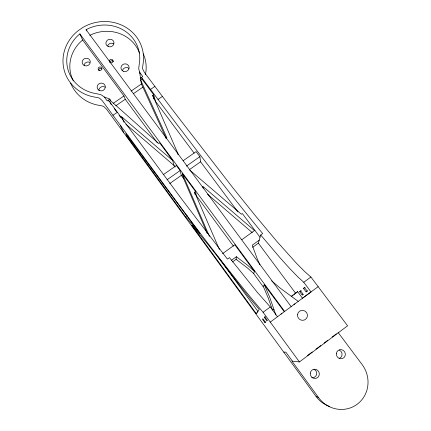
<?xml version="1.0" encoding="UTF-8"?>
<svg xmlns="http://www.w3.org/2000/svg" width="431" height="431" viewBox="0 0 431 431"><rect width="100%" height="100%" fill="white"/><g stroke="black" fill="none" stroke-linecap="round" stroke-linejoin="round"><path stroke-width="0.65" d="M232.422 261.989L236.102 259.317L236.366 256.714L247.841 265.453L254.43 271.336L253.687 273.556L263.842 287.666L268.297 298.16L272.435 309.846M145.473 74.644L146.044 70.803A39.205 36.786 -16.6 0 0 144.256 56.224M252.598 247.346L258.347 243.176L260.685 234.992L262.705 233.532L261.612 232.228C220.128 181.774 180.632 129.731 141.546 77.413L142.101 79.223L153.668 94.723L155.537 101.36L194.101 153.102M263.228 286.507L264.241 284.638L284.223 311.721L284.627 311.424L79.875 33.904L78.027 35.466A36.689 34.329 -16.4 0 0 67.802 68.982A36.689 34.329 -16.4 0 0 93.123 93.031L100.078 94.437A10.538 9.956 -20.1 0 1 102.249 95.504L104.34 97.013L109.883 99.108L110.648 100.784L158.716 143.512L159.664 142.855L172.675 160.494L174.081 165.536L175.158 167.002M256.251 313.606L259.284 309.469C235.865 282.192 215.775 252.243 191.881 225.37L256.251 313.606L257.312 312.82M264.305 317.367L264.806 316.877L267.435 320.475L266.897 320.912L264.305 317.367L265.372 316.575M273.049 309.975L273.9 309.162L272.834 309.954M294.147 294.486L297.616 291.652L302.492 298.198L311.01 291.938L303.769 282.273L297.832 276.874L289.697 268.486L280.452 258.255L260.685 234.992M299.696 291.663L300.612 290.882L303.128 294.249L302.179 294.987L299.696 291.663L301.204 290.548M303.505 288.414L304.518 287.547L307.168 291.092L306.118 291.911L303.505 288.414L305.089 287.245M79.875 33.904L82.677 40.018L80.866 41.554A35.983 33.726 -16.5 0 0 73.345 80.931M264.893 322.56L265.372 322.167L262.878 318.751L262.425 319.188L264.893 322.56L265.911 321.812M307.432 355.564L312.265 351.938M316.02 349.121L320.847 345.5M324.069 343.081L327.824 340.264M332.118 337.042L336.412 333.826M299.426 361.938L347.591 325.804L310.891 277.014L304.846 271.713L296.598 263.422L277.063 241.651L254.985 215.258L231.98 186.661L171.673 108.709L144.444 72.5L142.666 68.938A6.616 6.233 -11.8 0 1 142.542 67.85L143.404 61.52A40.492 37.885 -16.4 0 0 124.834 26.717A40.492 37.885 -16.4 0 0 82.994 27.395L78.609 30.342A40.492 37.885 -16.4 0 0 63.686 68.098A40.492 37.885 -16.4 0 0 92.062 96.571L98.645 97.864A6.691 6.32 -20.1 0 1 99.685 98.333L102.233 100.622L112.949 115.287C162.207 181.521 209.741 249.231 263.088 312.276L299.426 361.938L291.959 361.119L318.601 397.624A28.446 27.304 62.1 0 0 357.369 404.106A28.446 27.304 62.1 0 0 362.148 364.594L338.082 332.425M306.118 291.911L307.707 290.742M302.179 294.987L303.187 294.244M270.269 322.086L318.143 286.658M263.088 312.276L270.307 306.953L277.499 316.737M303.769 282.273L310.891 277.014M291.254 296.35L297.616 291.652M291.566 296.388L293.118 295.246M293.91 304.555L294.982 303.763M280.985 314.118L281.852 313.482M231.495 260.243L236.366 256.714M259.214 240.142L252.237 245.201L257.183 258.654L259.931 264.849M222.579 253.638L234.836 244.776L254.43 271.336M241.764 239.765L254.85 230.305M185.529 216.658L199.936 233.537L125.728 133.567L127.102 136.568L185.529 216.658L187.097 215.538M195.092 194.64L194.613 192.204L195.566 191.531L182.318 173.574L183.482 178.294L207.236 233.403M169.792 183.509L181.327 175.369L180.11 170.574L176.365 165.499L163.381 174.636M189.662 169.491L200.577 161.787L199.876 156.647L196.121 151.61L183.218 160.682M167.109 179.732L180.11 170.574M186.424 166.124L199.876 156.647M177.825 154.503L178.192 154.244L152.725 95.37L153.668 94.723M165.951 138.464L166.894 137.807L140.7 80.182L142.101 79.223M127.102 136.568L128.136 135.851M172.675 160.494L121.661 116.785L120.707 117.437L119.128 115.276M158.015 99.432L162.385 96.42M113.224 103.338L123.939 95.984L82.677 40.018M131.159 91.033L141.81 83.722M115.837 105.751L125.254 99.281L123.939 95.984M133.529 93.597L142.893 87.17C139.789 81.664 140.905 75.409 138.938 69.72A10.392 9.789 -11.8 0 1 138.75 68.012L139.628 61.299A36.689 34.329 -16.4 0 0 88.247 28.602L86.087 29.728L86.572 30.854M112.949 115.287L117.361 112.254L182.06 199.564L227.417 259.096L229.454 257.619L257.269 292.272L270.307 306.953M150.521 89.438L154.874 86.437M109.883 99.108L107.211 100.935L104.34 97.013M140.134 78.383L142.774 76.573L139.881 72.699M110.648 100.784L109.232 101.754L108.456 100.084L117.361 112.254M89.831 35.369L90.887 34.814A35.983 33.726 -16.5 0 1 139.482 53.024M283.77 352.154L285.796 352.095L292.423 361.173M70.641 83.118A39.205 36.786 -16.6 0 0 96.372 104.808L102.745 106.064A6.476 6.131 -20.2 0 1 103.747 106.516L106.592 109.237L316.047 396.412L318.601 397.624M298.204 301.371L280.581 288.425L271.627 280.872M236.102 259.317L247.275 267.829L253.687 273.556M189.656 169.986L241.387 214.239L242.346 213.55L259.963 237.158M254.473 230.58L202.856 186.354L203.125 188.239M125.884 124.198L174.081 165.536M207.543 194.241L252.205 232.557M200.577 161.787L237.912 211.885M258.347 243.176L295.693 293.339M86.087 29.728L291.135 306.608M125.254 99.281L157.428 142.941M181.327 175.369L183.482 178.294M233.424 246.069L196.385 195.803L195.566 191.531M110.024 102.837L111.209 104.458M114.377 108.784L116.354 111.489M218.081 256.865L222.03 262.274M222.822 263.357L257.986 311.494M264.241 284.638L269.461 296.609L275.851 314.905M120.373 125.432L123.832 132.872M142.893 87.17L165.94 137.909M121.661 116.785L124.09 122.28M194.613 192.204L219.384 249.479M182.318 173.574L209.423 236.409M139.682 71.929L140.253 73.906M152.725 95.37L153.759 98.985M143.324 53.837A39.205 36.786 -16.6 0 1 144.04 55.621M98.801 90.16A4.068 3.836 -18.4 0 1 105.175 87.17M122.382 70.738A4.046 3.809 -14.6 0 1 128.971 68.384M107.669 45.756A4.019 3.75 -15 0 1 113.746 43.843M84.061 65.162A4.041 3.782 -18.3 0 1 89.788 62.296M112.302 60.561A9.8 9.196 -16.6 0 1 113.337 61.229M109.932 62.42A1.848 1.735 -15.7 0 1 113.159 61.299M98.774 70.372A1.853 1.74 -17.3 0 1 102.061 68.949M109.549 61.897A1.859 1.74 -15.7 0 1 111.026 59.349A1.859 1.74 -15.7 0 1 113.008 61.455A1.859 1.74 -15.7 0 1 110.174 62.565M314.043 369.178A4.531 4.38 64.8 0 1 311.764 377.739M339.364 350.101A4.509 4.348 58.3 0 1 339.407 358.35M329.758 406.514A27.649 26.55 62.3 0 1 316.047 396.412M99.798 90.699A4.121 3.879 -18.3 0 0 105.272 86.2A4.121 3.879 -18.3 0 0 98.618 84.072A4.121 3.879 -18.3 0 0 99.798 90.699M84.411 65.593A4.094 3.825 -18.2 0 0 90.284 61.681A4.094 3.825 -18.2 0 0 83.97 58.955A4.094 3.825 -18.2 0 0 84.411 65.593M108.504 46.667A4.068 3.793 -15 0 0 113.935 42.313A4.068 3.793 -15 0 0 107.373 40.191A4.068 3.793 -15 0 0 108.504 46.667M123.271 71.25A4.094 3.852 -14.6 0 0 129.117 67.317A4.094 3.852 -14.6 0 0 122.754 64.585A4.094 3.852 -14.6 0 0 123.271 71.25M99.297 70.355A1.864 1.746 -17.3 0 0 101.829 68.4A1.864 1.746 -17.3 0 0 98.855 67.355A1.864 1.746 -17.3 0 0 99.297 70.355M297.53 314.754A5.048 4.93 54.2 0 0 304.555 319.926A5.048 4.93 54.2 0 0 305.353 311.311A5.048 4.93 54.2 0 0 297.53 314.754M310.293 373.106A4.66 4.504 64.5 0 0 316.516 378.17A4.66 4.504 64.5 0 0 317.55 370.245A4.66 4.504 64.5 0 0 310.293 373.106M336.369 353.458A4.639 4.466 57.9 0 0 342.597 358.473A4.639 4.466 57.9 0 0 343.577 350.624A4.639 4.466 57.9 0 0 336.369 353.458"/></g></svg>
